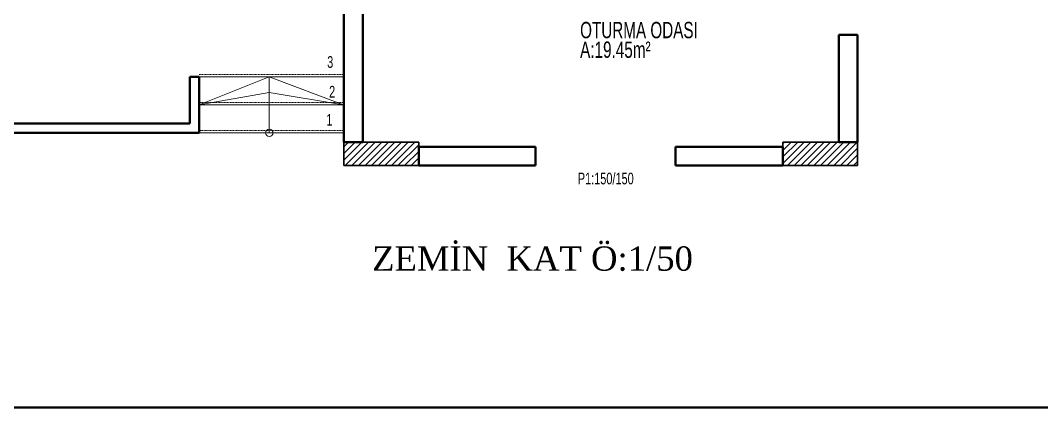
# Model space of a CAD drawing. Header units: millimetres. Extents: x -1928 to 11205, y 969 to 2843.
# Drawn here: x 3805 to 4898, y 969 to 1383 of the extents above; entities that cross this region are included whole.
import ezdxf
from ezdxf.enums import TextEntityAlignment as Align

# ---------------------------------------------------------------- set-up
doc = ezdxf.new("R2010")
doc.units = ezdxf.units.MM
doc.linetypes.add('__ZG_T_P__9', pattern=[0.1, 0, -0.1])
for name, color, linetype, lineweight in [('1', 180, 'Continuous', 50), ('2', 240, 'Continuous', 35), ('ELEKT', 2, 'Continuous', 50)]:
    doc.layers.add(name, color=color, linetype=linetype, lineweight=lineweight)
for name, color, linetype, lineweight, true_color in [('10', 7, 'Continuous', 13, 0xffc4c4), ('11', 7, '__ZG_T_P__9', 13, 0xffc4c4), ('6', 7, 'Continuous', 25, 0x5454ff)]:
    doc.layers.add(name, color=color, linetype=linetype, lineweight=lineweight, true_color=true_color)
doc.layers.add('priz', color=4, linetype='Continuous')
doc.styles.add('ARIAL', font='arial.ttf')
doc.styles.add('MEKAN', font='times.ttf')

msp = doc.modelspace()

# ---------------------------------------------------------------- linework, layer by layer
at = {"layer": '1', "color": 180, "linetype": 'ByBlock', "lineweight": 50}
for p, q in [((4151.3, 1572.6), (4151.3, 1252.6)), ((4171.3, 1252.6), (4171.3, 1572.6)), ((4681.3, 1367.6), (4701.3, 1367.6)), ((4681.3, 1367.6), (4681.3, 1252.6)), ((4701.3, 1252.6), (4701.3, 1367.6)), ((3996.3, 1322.6), (3986.3, 1322.6)), ((3986.3, 1322.6), (3986.3, 1272.6)), ((3996.3, 1262.6), (3996.3, 1322.6)), ((3986.3, 1272.6), (3798.2, 1272.6)), ((3794, 1262.6), (3986.3, 1262.6)), ((3986.3, 1262.6), (3996.3, 1262.6)), ((4151.3, 1252.6), (4171.3, 1252.6)), ((4356.3, 1247.6), (4231.3, 1247.6)), ((4231.3, 1247.6), (4231.3, 1227.6)), ((4356.3, 1247.6), (4356.3, 1227.6)), ((4506.3, 1227.6), (4506.3, 1247.6)), ((4621.3, 1247.6), (4506.3, 1247.6)), ((4621.3, 1227.6), (4621.3, 1247.6)), ((4681.3, 1252.6), (4701.3, 1252.6)), ((4231.3, 1227.6), (4356.3, 1227.6)), ((4506.3, 1227.6), (4621.3, 1227.6))]:
    msp.add_line(p, q, dxfattribs=at)
at = {"layer": '10', "color": 254, "linetype": 'ByBlock', "lineweight": 13, "true_color": 0xffc4c4}
for p, q in [((3996.3, 1292.6), (4071.3, 1322.6)), ((3996.3, 1322.6), (4150.9, 1322.6)), ((4071.3, 1262.6), (4071.3, 1322.6)), ((4071.3, 1322.6), (4150.9, 1292.6)), ((4071.3, 1305.8), (3996.3, 1292.6)), ((4150.9, 1292.6), (4071.3, 1305.8)), ((3996.3, 1292.6), (4150.9, 1292.6)), ((3996.3, 1262.6), (4150.9, 1262.6))]:
    msp.add_line(p, q, dxfattribs=at)
msp.add_circle((4071.3, 1262.6), 3.92, dxfattribs=at)
at = {"layer": '11', "color": 254, "linetype": '__ZG_T_P__9', "lineweight": 13, "true_color": 0xffc4c4}
for p, q in [((3996.3, 1325.1), (4150.9, 1325.1)), ((3996.3, 1295.1), (4150.9, 1295.1)), ((3996.3, 1265.1), (4150.9, 1265.1))]:
    msp.add_line(p, q, dxfattribs=at)
at = {"layer": '2', "color": 240, "linetype": 'ByBlock', "lineweight": 35}
for p, q in [((4151.3, 1240.5), (4163.4, 1252.6)), ((4151.3, 1233.4), (4170.5, 1252.6)), ((4151.3, 1247.6), (4156.3, 1252.6)), ((4151.3, 1252.6), (4151.3, 1227.6)), ((4171.3, 1252.6), (4151.3, 1252.6)), ((4152.6, 1227.6), (4177.6, 1252.6)), ((4159.6, 1227.6), (4184.6, 1252.6)), ((4166.7, 1227.6), (4191.7, 1252.6)), ((4231.3, 1252.6), (4171.3, 1252.6)), ((4173.8, 1227.6), (4198.8, 1252.6)), ((4180.8, 1227.6), (4205.8, 1252.6)), ((4187.9, 1227.6), (4212.9, 1252.6)), ((4195, 1227.6), (4220, 1252.6)), ((4202.1, 1227.6), (4227.1, 1252.6)), ((4209.1, 1227.6), (4231.3, 1249.8)), ((4231.3, 1247.6), (4231.3, 1252.6)), ((4231.3, 1227.6), (4231.3, 1247.6)), ((4621.3, 1229.7), (4644.3, 1252.6)), ((4621.3, 1243.8), (4630.1, 1252.6)), ((4621.3, 1236.7), (4637.2, 1252.6)), ((4621.3, 1250.9), (4623, 1252.6)), ((4621.3, 1252.6), (4621.3, 1247.6)), ((4681.3, 1252.6), (4621.3, 1252.6)), ((4621.3, 1247.6), (4621.3, 1227.6)), ((4626.3, 1227.6), (4651.3, 1252.6)), ((4633.4, 1227.6), (4658.4, 1252.6)), ((4640.5, 1227.6), (4665.5, 1252.6)), ((4647.5, 1227.6), (4672.5, 1252.6)), ((4654.6, 1227.6), (4679.6, 1252.6)), ((4661.7, 1227.6), (4686.7, 1252.6)), ((4668.7, 1227.6), (4693.7, 1252.6)), ((4675.8, 1227.6), (4700.8, 1252.6)), ((4701.3, 1252.6), (4681.3, 1252.6)), ((4701.3, 1227.6), (4701.3, 1252.6)), ((4216.2, 1227.6), (4231.3, 1242.7)), ((4682.9, 1227.6), (4701.3, 1246)), ((4690, 1227.6), (4701.3, 1239)), ((4151.3, 1227.6), (4231.3, 1227.6)), ((4223.3, 1227.6), (4231.3, 1235.7)), ((4230.3, 1227.6), (4231.3, 1228.6)), ((4621.3, 1227.6), (4701.3, 1227.6)), ((4697, 1227.6), (4701.3, 1231.9))]:
    msp.add_line(p, q, dxfattribs=at)
at = {"layer": 'ELEKT', "color": 11, "true_color": 0xff8088}
msp.add_lwpolyline([(1234.8, 2843.1), (7106.8, 2843.1), (7106.8, 968.5), (1234.8, 968.5)], close=True, dxfattribs=at)

# ---------------------------------------------------------------- texts
at = {"layer": '6', "color": 173, "linetype": 'ByBlock', "lineweight": 25, "true_color": 0x5454ff, "style": 'ARIAL'}
for s, height, width, p, p2 in [('OTURMA ODASI', 17.5, 0.667375, (4404.2, 1363.8), (4530.2, 1363.8)), ('A:19.45m²', 17.5, 0.668934, (4404.2, 1342.8), (4479.7, 1342.8)), ('3', 12.5, 0.672149, (4133.3, 1332.1), (4139.8, 1332.1)), ('2', 12.5, 0.672149, (4135.3, 1300.3), (4141.9, 1300.3)), ('1', 12.5, 0.672149, (4132.4, 1270.3), (4138.9, 1270.3)), ('P1:150/150', 12.5, 0.670088, (4401.7, 1207.4), (4461.6, 1207.4))]:
    msp.add_text(s, height=height, dxfattribs=dict(at, width=width)).set_placement(p, p2, align=Align.FIT)
at = {"layer": 'priz', "linetype": 'Continuous', "lineweight": 60, "style": 'MEKAN'}
msp.add_text('ZEMİN  KAT Ö:1/50', height=26, dxfattribs=at).set_placement((4181.4, 1115))

doc.saveas('drawing.dxf')
